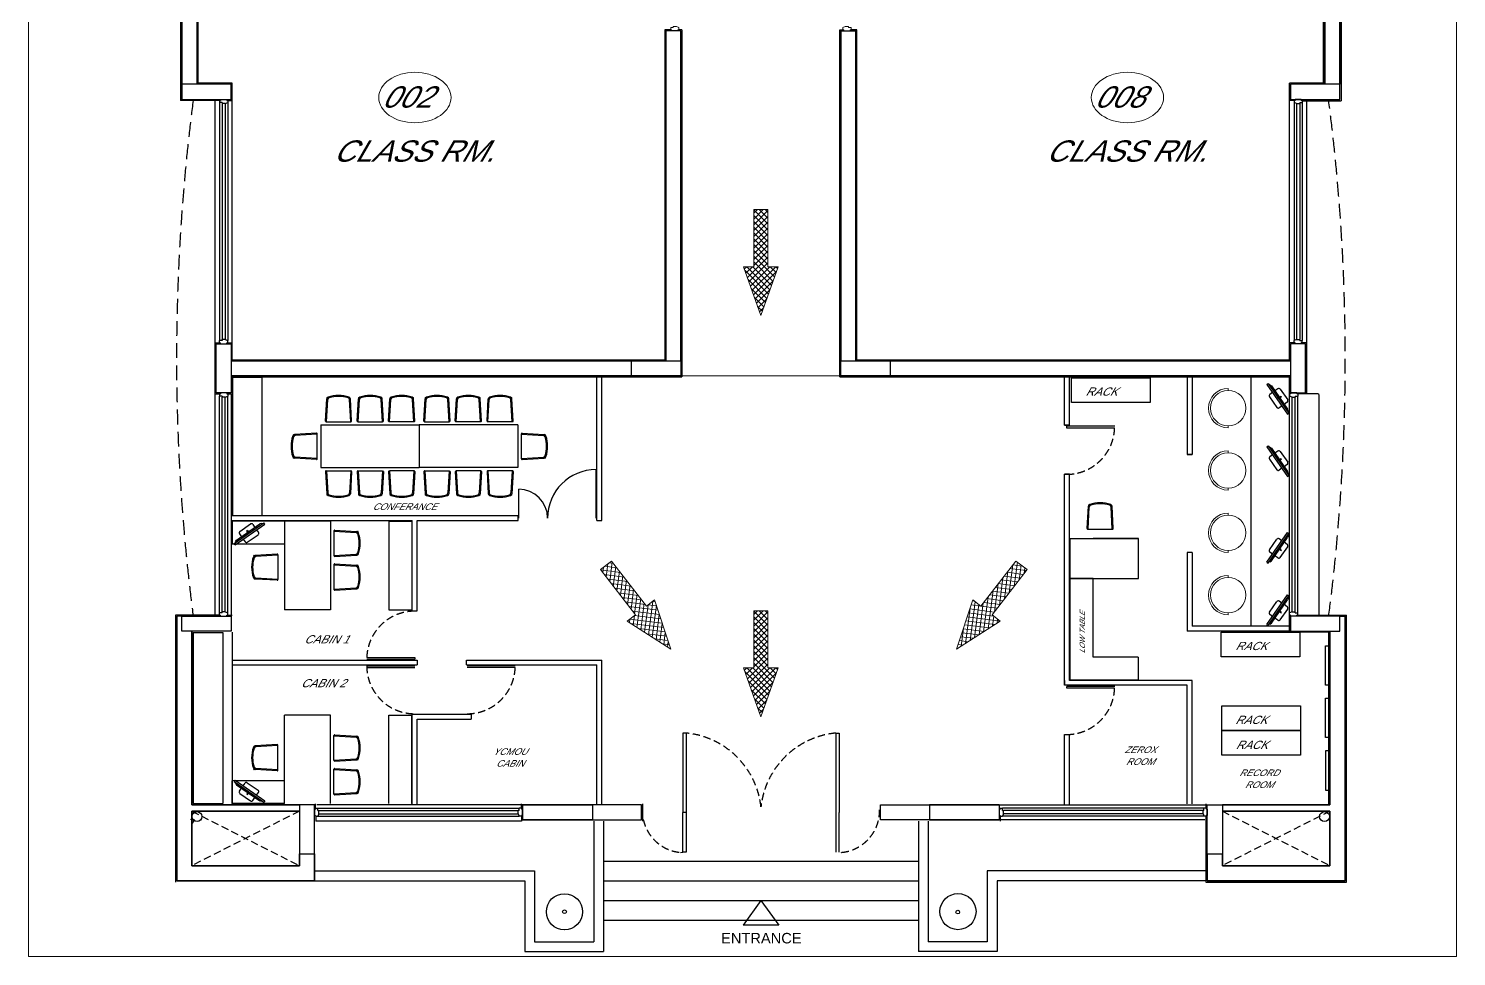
# Model space of a CAD drawing. Extents: x 681461 to 1380439, y -183990 to 19328.
# Drawn here: x 681461 to 703228, y -183990 to -169848 of the extents above; entities that cross this region are included whole.
import ezdxf
from ezdxf.enums import TextEntityAlignment as Align

# ---------------------------------------------------------------- set-up
doc = ezdxf.new("R2010")
doc.units = 0
doc.header["$LTSCALE"] = 900
doc.header["$MEASUREMENT"] = 0
doc.linetypes.add('HIDDEN', pattern=[0.375, 0.25, -0.125])
doc.linetypes.add('HIDDEN2', pattern=[0.1875, 0.125, -0.0625])
doc.layers.get('0').update_dxf_attribs({"color": 1, "linetype": 'CONTINUOUS'})
for name, color, linetype in [('1', 7, 'CONTINUOUS'), ('2', 7, 'CONTINUOUS'), ('DIM', 5, 'CONTINUOUS'), ('door', 163, 'CONTINUOUS'), ('PLA', 9, 'CONTINUOUS'), ('TEXT', 2, 'CONTINUOUS'), ('TXT1', 6, 'CONTINUOUS'), ('WALL', 1, 'CONTINUOUS'), ('win', 4, 'CONTINUOUS')]:
    doc.layers.add(name, color=color, linetype=linetype)
doc.layers.add('COL', color=6, linetype='CONTINUOUS', lineweight=25)
doc.styles.add('ROMANS', font='arial.ttf')
pattern_1 = [(82.701645, (24984.44, -473046.43), (-61.9936307, 7.939758), []), (172.701645, (24984.44, -473046.43), (-7.939758, -61.9936307), [])]

# ---------------------------------------------------------------- blocks, each defined once
blk = doc.blocks.new('REDFRAME')
at = {"layer": '1', "linetype": 'ByBlock', "lineweight": 13}
for p, q in [((-95, 0), (-95, -15)), ((-95, 0), (0, 0)), ((0, 0), (0, -15)), ((-110, -15), (-110, -50)), ((-110, -15), (-95, -15)), ((-110, -15), (-110, -50)), ((-72, -50), (-110, -50)), ((-72, -50), (-72, -65)), ((-22, -65), (-72, -65)), ((-22, -65), (15, -50)), ((0, -15), (15, -15)), ((15, -15), (15, -50))]:
    blk.add_line(p, q, dxfattribs=at)
blk = doc.blocks.new('CHA')
at = {"layer": '1', "linetype": 'Continuous', "lineweight": 0}
for p, q in [((-0.225, 0), (-0.25, 0)), ((0.25, 0), (0.225, 0))]:
    blk.add_line(p, q, dxfattribs=at)
blk.add_circle((0, 0), 0.225, dxfattribs=at)
blk.add_arc((0, 0), 0.25, 180, 0, dxfattribs=at)

msp = doc.modelspace()

# ---------------------------------------------------------------- hatches: boundary and pattern name
at = {"layer": 'door', "linetype": 'ByBlock', "lineweight": 13, "ltscale": 1.25}
h = msp.add_hatch(dxfattribs=at)
h.set_pattern_fill('ANSI37', color=3, scale=500)
h.set_pattern_definition([(45, (-14166.51, 826), (-44.194174, 44.194174), []), (135, (-14166.51, 826), (-44.194174, -44.194174), [])])
h.paths.add_polyline_path([(692732.5, -173477), (692732.5, -172606), (692516.5, -172606), (692516.5, -173477), (692361.5, -173477), (692624.5, -174222), (692887.5, -173477)])
h = msp.add_hatch(dxfattribs=at)
h.set_pattern_fill('ANSI37', color=3, scale=500, angle=37.70165)
h.set_pattern_definition(pattern_1)
h.paths.add_polyline_path([(690882.1, -178652.1), (690349.5, -177963), (690178.5, -178095), (690711.2, -178784.2), (690588.6, -178879), (691252.3, -179307.6), (691004.7, -178557.3)])
h = msp.add_hatch(dxfattribs=at)
h.set_pattern_fill('ANSI37', color=3, scale=500, angle=37.70165)
h.set_pattern_definition(pattern_1)
h.paths.add_polyline_path([(695977.9, -178652.1), (695855.3, -178557.3), (695607.7, -179307.6), (696271.4, -178879), (696148.8, -178784.2), (696681.5, -178095), (696510.5, -177963)])
h = msp.add_hatch(dxfattribs=at)
h.set_pattern_fill('ANSI37', color=3, scale=500)
h.set_pattern_definition([(45, (-14166.51, -5290), (-44.194174, 44.194174), []), (135, (-14166.51, -5290), (-44.194174, -44.194174), [])])
h.paths.add_polyline_path([(692732.5, -179593), (692732.5, -178722), (692516.5, -178722), (692516.5, -179593), (692361.5, -179593), (692624.5, -180338), (692887.5, -179593)])

# ---------------------------------------------------------------- linework, layer by layer
at = {"color": 1, "linetype": 'Continuous'}
for p, q in [((684568, -175159.8), (684568, -177270.1)), ((685018, -175159.8), (685018, -177270.1)), ((685987.3, -175829.5), (686006.4, -175492.5)), ((686001.7, -175840), (686020.8, -175503.6)), ((686371.6, -175840), (686352.5, -175503.6)), ((686386.1, -175829.5), (686366.9, -175492.5)), ((686470.8, -175829.5), (686490, -175492.5)), ((686485.2, -175840), (686504.3, -175503.6)), ((686855.2, -175840), (686836, -175503.6)), ((686869.6, -175829.5), (686850.4, -175492.5)), ((686949.9, -175829.5), (686969, -175492.5)), ((686964.3, -175840), (686983.4, -175503.6)), ((687334.2, -175840), (687315.1, -175503.6)), ((687348.7, -175829.5), (687329.5, -175492.5)), ((687487.3, -175829.5), (687506.4, -175492.5)), ((687501.7, -175840), (687520.8, -175503.6)), ((687871.6, -175840), (687852.5, -175503.6)), ((687886.1, -175829.5), (687866.9, -175492.5)), ((687966.3, -175829.5), (687985.5, -175492.5)), ((687980.8, -175840), (687999.9, -175503.6)), ((688350.7, -175840), (688331.6, -175503.6)), ((688365.1, -175829.5), (688346, -175492.5)), ((688449.9, -175829.5), (688469, -175492.5)), ((688464.3, -175840), (688483.4, -175503.6)), ((688834.2, -175840), (688815.1, -175503.6)), ((688848.7, -175829.5), (688829.5, -175492.5)), ((685997.2, -175840), (686371.6, -175840)), ((686480.8, -175840), (686855.2, -175840)), ((687338.7, -175840), (686964.3, -175840)), ((687497.2, -175840), (687871.6, -175840)), ((688355.2, -175840), (687980.8, -175840)), ((688838.7, -175840), (688464.3, -175840)), ((685851.4, -176015.6), (685514.5, -176034.8)), ((685862, -176030), (685525.6, -176049.2)), ((685862, -176404.4), (685862, -176025.6)), ((685918, -175890), (687418, -175890)), ((685918, -175890), (685918, -176540)), ((687418, -175890), (687418, -176540)), ((688918, -175890), (687418, -175890)), ((687418, -175890), (687418, -176540)), ((688918, -175890), (688918, -176540)), ((688973.9, -176404.4), (688973.9, -176025.6)), ((688973.9, -176030), (689310.3, -176049.2)), ((688984.5, -176015.6), (689321.5, -176034.8)), ((685851.4, -176414.4), (685514.5, -176395.2)), ((685862, -176400), (685525.6, -176380.8)), ((688973.9, -176400), (689310.3, -176380.8)), ((688984.5, -176414.4), (689321.5, -176395.2)), ((685918, -176540), (687418, -176540)), ((685987.3, -176600.5), (686006.4, -176937.5)), ((685997.2, -176590), (686371.6, -176590)), ((686001.7, -176590), (686020.8, -176926.3)), ((686371.6, -176590), (686352.5, -176926.3)), ((686386.1, -176600.5), (686366.9, -176937.5)), ((686470.8, -176600.5), (686490, -176937.5)), ((686480.8, -176590), (686855.2, -176590)), ((686485.2, -176590), (686504.3, -176926.3)), ((686855.2, -176590), (686836, -176926.3)), ((686869.6, -176600.5), (686850.4, -176937.5)), ((686949.9, -176600.5), (686969, -176937.5)), ((687338.7, -176590), (686964.3, -176590)), ((686964.3, -176590), (686983.4, -176926.3)), ((687334.2, -176590), (687315.1, -176926.3)), ((687348.7, -176600.5), (687329.5, -176937.5)), ((688918, -176540), (687418, -176540)), ((687487.3, -176600.5), (687506.4, -176937.5)), ((687497.2, -176590), (687871.6, -176590)), ((687501.7, -176590), (687520.8, -176926.3)), ((687871.6, -176590), (687852.5, -176926.3)), ((687886.1, -176600.5), (687866.9, -176937.5)), ((687966.3, -176600.5), (687985.5, -176937.5)), ((688355.2, -176590), (687980.8, -176590)), ((687980.8, -176590), (687999.9, -176926.3)), ((688350.7, -176590), (688331.6, -176926.3)), ((688365.1, -176600.5), (688346, -176937.5)), ((688449.9, -176600.5), (688469, -176937.5)), ((688838.7, -176590), (688464.3, -176590)), ((688464.3, -176590), (688483.4, -176926.3)), ((688834.2, -176590), (688815.1, -176926.3)), ((688848.7, -176600.5), (688829.5, -176937.5)), ((697598, -177466.3), (697617.1, -177129.3)), ((697612.4, -177476.9), (697631.5, -177140.5)), ((697982.3, -177476.9), (697963.2, -177140.5)), ((697996.8, -177466.3), (697977.6, -177129.3)), ((685364.5, -177357.5), (684565.5, -177357.5)), ((684565.5, -177357.5), (684565.5, -177707.5)), ((685364.5, -177357.5), (685364.5, -178707.5)), ((686064.5, -177357.5), (685364.5, -177357.5)), ((686064.5, -177357.5), (686064.5, -178707.5)), ((686951.7, -177357.5), (686951.7, -178707.5)), ((686951.7, -177357.5), (687301.7, -177357.5)), ((687301.7, -177357.5), (687301.7, -178707.5)), ((686117, -177503.2), (686117, -177882)), ((686117, -177507.7), (686453.4, -177526.8)), ((686127.6, -177493.2), (686464.6, -177512.4)), ((697607.9, -177476.9), (697986.8, -177476.9)), ((685364.5, -177707.5), (684565.5, -177707.5)), ((697340.1, -177619.4), (698374.5, -177619.4)), ((697340.1, -178229.4), (697340.1, -177619.4)), ((698379.5, -178229.4), (698379.5, -177619.4)), ((685251.4, -177858.3), (684914.4, -177877.5)), ((685261.9, -177872.7), (684925.6, -177891.9)), ((685261.9, -177868.3), (685261.9, -178247.1)), ((686117, -177877.6), (686453.4, -177858.5)), ((686117, -178017.5), (686117, -178396.3)), ((686117, -178021.9), (686453.4, -178041.1)), ((686127.6, -177892), (686464.6, -177872.9)), ((686127.6, -178007.5), (686464.6, -178026.7)), ((685251.4, -178257.1), (684914.4, -178237.9)), ((685261.9, -178242.7), (684925.6, -178223.5)), ((697340.1, -178229.4), (698379.5, -178229.4)), ((686117, -178391.9), (686453.4, -178372.7)), ((686127.6, -178406.3), (686464.6, -178387.1)), ((686064.5, -178707.5), (685364.5, -178707.5)), ((686951.7, -178707.5), (687301.7, -178707.5)), ((685364.5, -181661.5), (685364.5, -180311.5)), ((686064.5, -180311.5), (685364.5, -180311.5)), ((686064.5, -181661.5), (686064.5, -180311.5)), ((686951.7, -181661.5), (686951.7, -180311.5)), ((686951.7, -180311.5), (687301.7, -180311.5)), ((687301.7, -181661.5), (687301.7, -180311.5)), ((686117, -181001.5), (686117, -180622.7)), ((686117, -180627.1), (686453.4, -180646.2)), ((686127.6, -180612.7), (686464.6, -180631.9)), ((685251.4, -180761.9), (684914.4, -180781.1)), ((685261.9, -180776.3), (684925.6, -180795.5)), ((685261.9, -181150.7), (685261.9, -180771.9)), ((686117, -180997.1), (686453.4, -180977.9)), ((686127.6, -181011.5), (686464.6, -180992.3)), ((685364.5, -181311.5), (684565.5, -181311.5)), ((684565.5, -181661.5), (684565.5, -181311.5)), ((685251.4, -181160.7), (684914.4, -181141.5)), ((685261.9, -181146.3), (684925.6, -181127.1)), ((686117, -181515.8), (686117, -181136.9)), ((686117, -181141.4), (686453.4, -181160.5)), ((686127.6, -181127), (686464.6, -181146.1)), ((686117, -181511.3), (686453.4, -181492.2)), ((686127.6, -181525.8), (686464.6, -181506.6)), ((685364.5, -181661.5), (684565.5, -181661.5))]:
    msp.add_line(p, q, dxfattribs=at)
for centre, radius, start, end in [((686186.7, -175949.4), 509.4, 71.73224, 108.26776), ((686670.2, -175949.4), 509.4, 71.73224, 108.26776), ((687149.3, -175949.4), 509.4, 71.73224, 108.26776), ((687686.7, -175949.4), 509.4, 71.73224, 108.26776), ((688165.7, -175949.4), 509.4, 71.73224, 108.26776), ((688649.3, -175949.4), 509.4, 71.73224, 108.26776), ((686036.4, -175494.2), 30, 108.26776, 176.74422), ((686017.2, -175479.7), 10, 109.83801, 176.74422), ((686050.8, -175505.3), 30, 107.01363, 176.74422), ((686186.7, -175949.4), 494.4, 72.98637, 107.01363), ((686322.6, -175505.3), 30, 3.25578, 72.98637), ((686336.9, -175494.2), 30, 3.25578, 71.73224), ((686519.9, -175494.2), 30, 108.26776, 176.74422), ((686500.7, -175479.7), 10, 109.83801, 176.74422), ((686534.3, -175505.3), 30, 107.01363, 176.74422), ((686670.2, -175949.4), 494.4, 72.98637, 107.01363), ((686806.1, -175505.3), 30, 3.25578, 72.98637), ((686820.5, -175494.2), 30, 3.25578, 71.73224), ((686999, -175494.2), 30, 108.26776, 176.74422), ((687013.4, -175505.3), 30, 107.01363, 176.74422), ((687149.3, -175949.4), 494.4, 72.98637, 107.01363), ((687285.2, -175505.3), 30, 3.25578, 72.98637), ((687299.5, -175494.2), 30, 3.25578, 71.73224), ((687318.8, -175479.7), 10, 3.25578, 70.16199), ((687536.4, -175494.2), 30, 108.26776, 176.74422), ((687517.2, -175479.7), 10, 109.83801, 176.74422), ((687550.8, -175505.3), 30, 107.01363, 176.74422), ((687686.7, -175949.4), 494.4, 72.98637, 107.01363), ((687822.6, -175505.3), 30, 3.25578, 72.98637), ((687836.9, -175494.2), 30, 3.25578, 71.73224), ((688015.5, -175494.2), 30, 108.26776, 176.74422), ((688029.9, -175505.3), 30, 107.01363, 176.74422), ((688165.7, -175949.4), 494.4, 72.98637, 107.01363), ((688301.6, -175505.3), 30, 3.25578, 72.98637), ((688316, -175494.2), 30, 3.25578, 71.73224), ((688335.2, -175479.7), 10, 3.25578, 70.16199), ((688499, -175494.2), 30, 108.26776, 176.74422), ((688513.4, -175505.3), 30, 107.01363, 176.74422), ((688649.3, -175949.4), 494.4, 72.98637, 107.01363), ((688785.2, -175505.3), 30, 3.25578, 72.98637), ((688799.5, -175494.2), 30, 3.25578, 71.73224), ((688818.8, -175479.7), 10, 3.25578, 70.16199), ((685997.2, -175830), 10, 176.74422, 270), ((686376.1, -175830), 10, 270, 3.25578), ((686480.8, -175830), 10, 176.74422, 270), ((686859.6, -175830), 10, 270, 3.25578), ((686959.9, -175830), 10, 176.74422, 270), ((687338.7, -175830), 10, 270, 3.25578), ((687497.2, -175830), 10, 176.74422, 270), ((687876.1, -175830), 10, 270, 3.25578), ((687976.3, -175830), 10, 176.74422, 270), ((688355.2, -175830), 10, 270, 3.25578), ((688459.9, -175830), 10, 176.74422, 270), ((688838.7, -175830), 10, 270, 3.25578), ((685971.4, -176215), 509.4, 161.73224, 198.26776), ((685971.4, -176215), 494.4, 162.98637, 197.01363), ((685516.2, -176064.7), 30, 93.25578, 161.73224), ((685527.3, -176079.1), 30, 93.25578, 162.98637), ((685852, -176025.6), 10, 0, 93.25578), ((688983.9, -176025.6), 10, 86.74422, 180), ((689308.6, -176079.1), 30, 17.01363, 86.74422), ((689319.8, -176064.7), 30, 18.26776, 86.74422), ((688864.5, -176215), 494.4, 342.98637, 17.01363), ((688864.5, -176215), 509.4, 341.73224, 18.26776), ((685516.2, -176365.3), 30, 198.26776, 266.74422), ((685501.7, -176384.5), 10, 199.83801, 266.74422), ((685527.3, -176350.9), 30, 197.01363, 266.74422), ((685852, -176404.4), 10, 266.74422, 0), ((688983.9, -176404.4), 10, 180, 273.25578), ((689308.6, -176350.9), 30, 273.25578, 342.98637), ((689319.8, -176365.3), 30, 273.25578, 341.73224), ((689334.3, -176384.5), 10, 273.25578, 340.16199), ((685997.2, -176600), 10, 90, 183.25578), ((686376.1, -176600), 10, 356.74422, 90), ((686480.8, -176600), 10, 90, 183.25578), ((686859.6, -176600), 10, 356.74422, 90), ((686959.9, -176600), 10, 90, 183.25578), ((687338.7, -176600), 10, 356.74422, 90), ((687497.2, -176600), 10, 90, 183.25578), ((687876.1, -176600), 10, 356.74422, 90), ((687976.3, -176600), 10, 90, 183.25578), ((688355.2, -176600), 10, 356.74422, 90), ((688459.9, -176600), 10, 90, 183.25578), ((688838.7, -176600), 10, 356.74422, 90), ((686036.4, -176935.8), 30, 183.25578, 251.73224), ((686017.2, -176950.3), 10, 183.25578, 250.16199), ((686050.8, -176924.6), 30, 183.25578, 252.98637), ((686186.7, -176480.5), 509.4, 251.73224, 288.26776), ((686186.7, -176480.5), 494.4, 252.98637, 287.01363), ((686322.6, -176924.6), 30, 287.01363, 356.74422), ((686336.9, -176935.8), 30, 288.26776, 356.74422), ((686519.9, -176935.8), 30, 183.25578, 251.73224), ((686500.7, -176950.3), 10, 183.25578, 250.16199), ((686534.3, -176924.6), 30, 183.25578, 252.98637), ((686670.2, -176480.5), 509.4, 251.73224, 288.26776), ((686670.2, -176480.5), 494.4, 252.98637, 287.01363), ((686806.1, -176924.6), 30, 287.01363, 356.74422), ((686820.5, -176935.8), 30, 288.26776, 356.74422), ((686999, -176935.8), 30, 183.25578, 251.73224), ((687013.4, -176924.6), 30, 183.25578, 252.98637), ((687149.3, -176480.5), 509.4, 251.73224, 288.26776), ((687149.3, -176480.5), 494.4, 252.98637, 287.01363), ((687285.2, -176924.6), 30, 287.01363, 356.74422), ((687299.5, -176935.8), 30, 288.26776, 356.74422), ((687318.8, -176950.3), 10, 289.83801, 356.74422), ((687536.4, -176935.8), 30, 183.25578, 251.73224), ((687517.2, -176950.3), 10, 183.25578, 250.16199), ((687550.8, -176924.6), 30, 183.25578, 252.98637), ((687686.7, -176480.5), 509.4, 251.73224, 288.26776), ((687686.7, -176480.5), 494.4, 252.98637, 287.01363), ((687822.6, -176924.6), 30, 287.01363, 356.74422), ((687836.9, -176935.8), 30, 288.26776, 356.74422), ((688015.5, -176935.8), 30, 183.25578, 251.73224), ((688029.9, -176924.6), 30, 183.25578, 252.98637), ((688165.7, -176480.5), 509.4, 251.73224, 288.26776), ((688165.7, -176480.5), 494.4, 252.98637, 287.01363), ((688301.6, -176924.6), 30, 287.01363, 356.74422), ((688316, -176935.8), 30, 288.26776, 356.74422), ((688335.2, -176950.3), 10, 289.83801, 356.74422), ((688499, -176935.8), 30, 183.25578, 251.73224), ((688513.4, -176924.6), 30, 183.25578, 252.98637), ((688649.3, -176480.5), 509.4, 251.73224, 288.26776), ((688649.3, -176480.5), 494.4, 252.98637, 287.01363), ((688785.2, -176924.6), 30, 287.01363, 356.74422), ((688799.5, -176935.8), 30, 288.26776, 356.74422), ((688818.8, -176950.3), 10, 289.83801, 356.74422), ((697647.1, -177131), 30, 108.26776, 176.74422), ((697627.9, -177116.5), 10, 109.83801, 176.74422), ((697661.5, -177142.2), 30, 107.01363, 176.74422), ((697797.4, -177586.3), 509.4, 71.73224, 108.26776), ((697797.4, -177586.3), 494.4, 72.98637, 107.01363), ((697933.2, -177142.2), 30, 3.25578, 72.98637), ((697947.6, -177131), 30, 3.25578, 71.73224), ((686127, -177503.2), 10, 86.74422, 180), ((686451.7, -177556.7), 30, 17.01363, 86.74422), ((686462.9, -177542.4), 30, 18.26776, 86.74422), ((686477.4, -177523.1), 10, 19.83801, 86.74422), ((686007.6, -177692.6), 494.4, 342.98637, 17.01363), ((686007.6, -177692.6), 509.4, 341.73224, 18.26776), ((697607.9, -177466.9), 10, 176.74422, 270), ((697986.8, -177466.9), 10, 270, 3.25578), ((685371.4, -178057.7), 509.4, 161.73224, 198.26776), ((685371.4, -178057.7), 494.4, 162.98637, 197.01363), ((684916.1, -177907.4), 30, 93.25578, 161.73224), ((684901.6, -177888.2), 10, 93.25578, 160.16199), ((684927.3, -177921.8), 30, 93.25578, 162.98637), ((685251.9, -177868.3), 10, 0, 93.25578), ((686127, -177882), 10, 180, 273.25578), ((686127, -178017.5), 10, 86.74422, 180), ((686451.7, -177828.5), 30, 273.25578, 342.98637), ((686451.7, -178071), 30, 17.01363, 86.74422), ((686462.9, -177842.9), 30, 273.25578, 341.73224), ((686462.9, -178056.6), 30, 18.26776, 86.74422), ((686477.4, -178037.4), 10, 19.83801, 86.74422), ((686007.6, -178206.9), 509.4, 341.73224, 18.26776), ((684916.1, -178208), 30, 198.26776, 266.74422), ((684927.3, -178193.6), 30, 197.01363, 266.74422), ((685251.9, -178247.1), 10, 266.74422, 0), ((686007.6, -178206.9), 494.4, 342.98637, 17.01363), ((686127, -178396.3), 10, 180, 273.25578), ((686451.7, -178342.8), 30, 273.25578, 342.98637), ((686462.9, -178357.2), 30, 273.25578, 341.73224), ((686127, -180622.7), 10, 86.74422, 180), ((686451.7, -180676.2), 30, 17.01363, 86.74422), ((686462.9, -180661.8), 30, 18.26776, 86.74422), ((686007.6, -180812.1), 509.4, 341.73224, 18.26776), ((685371.4, -180961.3), 509.4, 161.73224, 198.26776), ((685371.4, -180961.3), 494.4, 162.98637, 197.01363), ((684916.1, -180811), 30, 93.25578, 161.73224), ((684927.3, -180825.4), 30, 93.25578, 162.98637), ((685251.9, -180771.9), 10, 0, 93.25578), ((686007.6, -180812.1), 494.4, 342.98637, 17.01363), ((686127, -181001.5), 10, 180, 273.25578), ((686451.7, -180948), 30, 273.25578, 342.98637), ((686462.9, -180962.4), 30, 273.25578, 341.73224), ((686477.4, -180981.6), 10, 273.25578, 340.16199), ((684916.1, -181111.6), 30, 198.26776, 266.74422), ((684901.6, -181130.8), 10, 199.83801, 266.74422), ((684927.3, -181097.2), 30, 197.01363, 266.74422), ((685251.9, -181150.7), 10, 266.74422, 0), ((686127, -181136.9), 10, 86.74422, 180), ((686451.7, -181190.5), 30, 17.01363, 86.74422), ((686462.9, -181176.1), 30, 18.26776, 86.74422), ((686007.6, -181326.4), 494.4, 342.98637, 17.01363), ((686007.6, -181326.4), 509.4, 341.73224, 18.26776), ((686127, -181515.8), 10, 180, 273.25578), ((686451.7, -181462.2), 30, 273.25578, 342.98637), ((686462.9, -181476.6), 30, 273.25578, 341.73224), ((686477.4, -181495.8), 10, 273.25578, 340.16199)]:
    msp.add_arc(centre, radius, start, end, dxfattribs=at)
at = {"layer": '2', "color": 30, "linetype": 'Continuous'}
for p, q in [((700338.4, -175272.4), (700358.8, -175258.2)), ((700338.4, -175272.4), (700652.9, -175723.6)), ((700358.8, -175258.2), (700673.2, -175709.5)), ((700383.1, -175276.8), (700375.4, -175282.1)), ((700424.2, -175395.5), (700383, -175424.2)), ((700383.1, -175276.8), (700407.4, -175295.4)), ((700407.4, -175295.4), (700655.1, -175651)), ((700444.5, -175381.3), (700516, -175483.8)), ((700506.1, -175338.4), (700459.8, -175370.7)), ((700540.9, -175344.6), (700655.2, -175508.7)), ((700376.8, -175459), (700491.1, -175623.1)), ((700516, -175483.8), (700559.6, -175453.5)), ((700567.1, -175600.6), (700525.9, -175629.3)), ((700649, -175543.5), (700602.7, -175575.8)), ((700664.2, -175680.2), (700655.1, -175651)), ((700652.9, -175723.6), (700673.2, -175709.5)), ((700664.2, -175680.2), (700656.6, -175685.5)), ((700338.4, -176222.4), (700358.8, -176208.2)), ((700338.4, -176222.4), (700652.9, -176673.6)), ((700358.8, -176208.2), (700673.2, -176659.5)), ((700383.1, -176226.8), (700375.4, -176232.1)), ((700383.1, -176226.8), (700407.4, -176245.4)), ((700407.4, -176245.4), (700655.1, -176601)), ((700506.1, -176288.4), (700459.8, -176320.7)), ((700540.9, -176294.6), (700655.2, -176458.7)), ((700376.8, -176409), (700491.1, -176573.1)), ((700424.2, -176345.5), (700383, -176374.2)), ((700444.5, -176331.3), (700516, -176433.8)), ((700516, -176433.8), (700559.6, -176403.5)), ((700649, -176493.5), (700602.7, -176525.8)), ((700567.1, -176550.6), (700525.9, -176579.3)), ((700652.9, -176673.6), (700673.2, -176659.5)), ((700664.2, -176630.2), (700655.1, -176601)), ((700664.2, -176630.2), (700656.6, -176635.5)), ((684595.1, -177695.4), (685046.4, -177381)), ((684632.3, -177646.8), (684987.9, -177399)), ((684681.5, -177513.3), (684845.6, -177399)), ((685017.1, -177390), (684987.9, -177399)), ((685017.1, -177390), (685022.5, -177397.6)), ((685060.5, -177401.3), (685046.4, -177381)), ((684609.3, -177715.7), (685060.5, -177401.3)), ((684675.3, -177548.1), (684707.6, -177594.4)), ((684718.2, -177609.6), (684820.8, -177538.2)), ((684820.8, -177538.2), (684790.4, -177494.6)), ((684795.9, -177677.4), (684960, -177563)), ((684880.4, -177405.2), (684912.7, -177451.5)), ((684937.5, -177487), (684966.2, -177528.2)), ((700338.4, -177981.6), (700652.9, -177530.3)), ((700358.8, -177995.8), (700673.2, -177544.5)), ((700407.4, -177958.6), (700655.1, -177603)), ((700652.9, -177530.3), (700673.2, -177544.5)), ((700664.2, -177573.8), (700655.1, -177603)), ((700664.2, -177573.8), (700656.6, -177568.4)), ((684609.3, -177715.7), (684595.1, -177695.4)), ((684613.7, -177671.1), (684632.3, -177646.8)), ((684613.7, -177671.1), (684619.1, -177678.7)), ((684732.4, -177630), (684761.1, -177671.2)), ((700376.8, -177795), (700491.1, -177630.9)), ((700424.2, -177858.5), (700383, -177829.8)), ((700444.5, -177872.7), (700516, -177770.1)), ((700516, -177770.1), (700559.6, -177800.5)), ((700567.1, -177653.4), (700525.9, -177624.7)), ((700540.9, -177909.4), (700655.2, -177745.3)), ((700649, -177710.5), (700602.7, -177678.2)), ((700338.4, -177981.6), (700358.8, -177995.8)), ((700383.1, -177977.2), (700375.4, -177971.8)), ((700383.1, -177977.2), (700407.4, -177958.6)), ((700506.1, -177915.6), (700459.8, -177883.3)), ((700338.4, -178931.6), (700652.9, -178480.3)), ((700652.9, -178480.3), (700673.2, -178494.5)), ((700358.8, -178945.8), (700673.2, -178494.5)), ((700376.8, -178745), (700491.1, -178580.9)), ((700407.4, -178908.6), (700655.1, -178553)), ((700567.1, -178603.4), (700525.9, -178574.7)), ((700540.9, -178859.4), (700655.2, -178695.3)), ((700649, -178660.5), (700602.7, -178628.2)), ((700664.2, -178523.8), (700655.1, -178553)), ((700664.2, -178523.8), (700656.6, -178518.4)), ((700383.1, -178927.2), (700375.4, -178921.8)), ((700424.2, -178808.5), (700383, -178779.8)), ((700383.1, -178927.2), (700407.4, -178908.6)), ((700444.5, -178822.7), (700516, -178720.1)), ((700506.1, -178865.6), (700459.8, -178833.3)), ((700516, -178720.1), (700559.6, -178750.5)), ((700338.4, -178931.6), (700358.8, -178945.8)), ((684609.3, -181303.3), (684595.1, -181323.6)), ((684609.3, -181303.3), (685060.5, -181617.7)), ((684595.1, -181323.6), (685046.4, -181638)), ((684613.7, -181347.9), (684619.1, -181340.3)), ((684613.7, -181347.9), (684632.3, -181372.2)), ((684632.3, -181372.2), (684987.9, -181620)), ((684675.3, -181470.9), (684707.6, -181424.6)), ((684681.5, -181505.7), (684845.6, -181620)), ((684718.2, -181409.3), (684820.8, -181480.8)), ((684732.4, -181389), (684761.1, -181347.8)), ((684820.8, -181480.8), (684790.4, -181524.4)), ((684795.9, -181341.6), (684960, -181455.9)), ((684937.5, -181531.9), (684966.2, -181490.7)), ((684880.4, -181613.8), (684912.7, -181567.5)), ((685017.1, -181629), (684987.9, -181620)), ((685017.1, -181629), (685022.5, -181621.4)), ((685060.5, -181617.7), (685046.4, -181638))]:
    msp.add_line(p, q, dxfattribs=at)
for points in [[(700552.7, -175452.1), (700558.4, -175460.3), (700534.1, -175477.3), (700528.4, -175469.1)], [(700552.7, -176402.1), (700558.4, -176410.3), (700534.1, -176427.3), (700528.4, -176419.1)], [(684789, -177501.5), (684797.2, -177495.7), (684814.2, -177520.1), (684806, -177525.8)], [(700552.7, -177801.9), (700558.4, -177793.7), (700534.1, -177776.7), (700528.4, -177784.9)], [(700552.7, -178751.9), (700558.4, -178743.7), (700534.1, -178726.7), (700528.4, -178734.9)], [(684789, -181517.5), (684797.2, -181523.2), (684814.2, -181498.9), (684806, -181493.2)]]:
    msp.add_lwpolyline(points, close=True, dxfattribs=at)
for centre, start, end in [((700397.3, -175444.7), 124.87068, 214.87068), ((700520.4, -175358.9), 34.87068, 124.87068), ((700511.6, -175608.8), 214.87068, 304.87068), ((700634.7, -175523), 304.87068, 34.87068), ((700520.4, -176308.9), 34.87068, 124.87068), ((700397.3, -176394.7), 124.87068, 214.87068), ((700634.7, -176473), 304.87068, 34.87068), ((700511.6, -176558.8), 214.87068, 304.87068), ((684859.9, -177419.5), 34.87068, 124.87068), ((684695.8, -177533.8), 124.87068, 214.87068), ((684945.7, -177542.5), 304.87068, 34.87068), ((684781.6, -177656.9), 214.87068, 304.87068), ((700397.3, -177809.3), 145.12932, 235.12932), ((700511.6, -177645.2), 55.12932, 145.12932), ((700634.7, -177731), 325.12932, 55.12932), ((700520.4, -177895.1), 235.12932, 325.12932), ((700511.6, -178595.2), 55.12932, 145.12932), ((700634.7, -178681), 325.12932, 55.12932), ((700397.3, -178759.3), 145.12932, 235.12932), ((700520.4, -178845.1), 235.12932, 325.12932), ((684695.8, -181485.2), 145.12932, 235.12932), ((684781.6, -181362.1), 55.12932, 145.12932), ((684945.7, -181476.4), 325.12932, 55.12932), ((684859.9, -181599.5), 235.12932, 325.12932)]:
    msp.add_arc(centre, 25, start, end, dxfattribs=at)
at = {"layer": 'COL'}
for points in [[(683799.5, -170927), (684549.5, -170927), (684549.5, -170697), (683799.5, -170697)], [(700699.5, -170927), (701449.5, -170927), (701449.5, -170697), (700699.5, -170697)], [(700929.5, -175402), (700929.5, -174652), (700699.5, -174652), (700699.5, -175402)], [(685819.5, -182427), (685819.5, -181677), (685589.5, -181677), (685589.5, -182427)], [(690056, -181677), (690056, -181907), (690806, -181907), (690806, -181677)], [(695196, -181677), (695196, -181907), (694446, -181907), (694446, -181677)], [(699429.5, -181676.8), (699659.5, -181676.8), (699659.5, -182428.8), (699429.5, -182428.8)]]:
    msp.add_lwpolyline(points, close=True, dxfattribs=at)
at = {"layer": 'COL', "color": 6, "ltscale": 500}
for points in [[(684319.5, -174652), (684549.5, -174652), (684549.5, -175402), (684319.5, -175402)], [(690654.5, -174912), (691404.5, -174912), (691404.5, -175142), (690654.5, -175142)], [(693844.5, -174912), (694594.5, -174912), (694594.5, -175142), (693844.5, -175142)]]:
    msp.add_lwpolyline(points, close=True, dxfattribs=at)
at = {"layer": 'COL'}
for centre in [(689629.3, -183308.8), (695629.3, -183307)]:
    msp.add_circle(centre, 275, dxfattribs=at)
at = {"layer": 'DIM'}
msp.add_line((689629.3, -183583.8), (689626, -183583.8), dxfattribs=at)
at = {"layer": 'DIM', "ltscale": 500}
for centre in [(684029.1, -181857.8), (701216.8, -181857.9)]:
    msp.add_circle(centre, 75, dxfattribs=at)
at = {"layer": 'DIM'}
for centre in [(689630.9, -183309), (695626, -183313.7)]:
    msp.add_circle(centre, 28.1, dxfattribs=at)
at = {"layer": 'door', "color": 7, "lineweight": 35, "ltscale": 1.25}
for p, q in [((701449.5, -168146.8), (701449.5, -170697)), ((683799.5, -168376.8), (683799.5, -170697)), ((684029.5, -170697), (684029.5, -168376.8)), ((701219.5, -170697), (701219.5, -168376.8)), ((691174.5, -169880.4), (691174.5, -174912)), ((691404.5, -169880.4), (691404.5, -174912)), ((693844.5, -174912), (693844.5, -169880.4)), ((694074.5, -174912), (694074.5, -169880.4)), ((684549.5, -174912), (690654.5, -174912)), ((694594.5, -174912), (700699.5, -174912)), ((684549.5, -175142), (690654.5, -175142)), ((694594.5, -175142), (700699.5, -175142)), ((697254.5, -175892), (697329.5, -175892)), ((699124.5, -176342), (699199.5, -176342)), ((697254.5, -176642), (697329.5, -176642)), ((683719.5, -178802), (683719.5, -182837)), ((701529.5, -182837), (701529.5, -178802)), ((683949.5, -179032), (683949.5, -181677)), ((701299.5, -181677), (701299.5, -179032)), ((685589.5, -181677), (683949.5, -181677)), ((688989.5, -181677), (688989.5, -181907)), ((690056, -181677), (688989.5, -181677)), ((695196, -181677), (696259.5, -181676.9)), ((699659.5, -181677), (701299.5, -181677)), ((683949.5, -181777), (683949.5, -182607)), ((685589.5, -181777), (683949.5, -181777)), ((690056, -181907), (688989.5, -181907)), ((695196, -181906.8), (696259.5, -181906.8)), ((699659.5, -181777), (701299.5, -181777)), ((701299.5, -182607), (701299.5, -181777)), ((685589.5, -182607), (683949.5, -182607)), ((685589.5, -182427), (685589.5, -182607)), ((685819.5, -182427), (685819.5, -182837)), ((699429.5, -182428.8), (699429.5, -182837)), ((699659.5, -182428.8), (699659.5, -182607)), ((699659.5, -182607), (701299.5, -182607)), ((685819.5, -182837), (683719.5, -182837)), ((699429.5, -182837), (701529.5, -182837))]:
    msp.add_line(p, q, dxfattribs=at)
at = {"layer": 'door', "color": 3, "linetype": 'ByBlock', "lineweight": 13, "ltscale": 1.25}
for p, q in [((692516.5, -173477), (692516.5, -172606)), ((692732.5, -172606), (692516.5, -172606)), ((692732.5, -173477), (692732.5, -172606)), ((692624.5, -174222), (692361.5, -173477)), ((692516.5, -173477), (692361.5, -173477)), ((692624.5, -174222), (692887.5, -173477)), ((692887.5, -173477), (692732.5, -173477)), ((691404.5, -175142), (693844.5, -175142)), ((690349.5, -177963), (690178.5, -178095)), ((690882.1, -178652.1), (690349.5, -177963)), ((695977.9, -178652.1), (696510.5, -177963)), ((696510.5, -177963), (696681.5, -178095)), ((690711.2, -178784.2), (690178.5, -178095)), ((696148.8, -178784.2), (696681.5, -178095)), ((691004.7, -178557.3), (690882.1, -178652.1)), ((691252.3, -179307.6), (691004.7, -178557.3)), ((695607.7, -179307.6), (695855.3, -178557.3)), ((695855.3, -178557.3), (695977.9, -178652.1)), ((690711.2, -178784.2), (690588.6, -178879)), ((691252.3, -179307.6), (690588.6, -178879)), ((692516.5, -179593), (692516.5, -178722)), ((692732.5, -178722), (692516.5, -178722)), ((692732.5, -179593), (692732.5, -178722)), ((695607.7, -179307.6), (696271.4, -178879)), ((696148.8, -178784.2), (696271.4, -178879)), ((692624.5, -180338), (692361.5, -179593)), ((692516.5, -179593), (692361.5, -179593)), ((692624.5, -180338), (692887.5, -179593)), ((692887.5, -179593), (692732.5, -179593))]:
    msp.add_line(p, q, dxfattribs=at)
at = {"layer": 'door', "color": 30, "linetype": 'ByBlock', "ltscale": 1.25}
for p, q in [((684568, -175159.8), (685018, -175159.8)), ((690112.9, -177309.5), (690112.9, -176569.7)), ((688933.4, -177309.5), (688933.4, -176869.7)), ((698379.5, -177619.4), (697690.1, -177619.4)), ((697690.1, -178229.4), (697340.1, -178229.4)), ((697690.1, -178229.4), (697340.1, -178229.4)), ((697340.1, -179779.4), (697340.1, -178229.4)), ((697690.1, -179429.4), (697690.1, -178229.4)), ((684564.5, -179047), (684564.5, -181677)), ((684564.5, -179047), (684564.5, -181677)), ((687384.8, -179472), (687384.8, -179547)), ((690198.1, -179547), (690198.1, -179472)), ((698374.5, -179429.4), (697690.1, -179429.4)), ((698374.5, -179429.4), (698374.5, -179779.4)), ((697254.5, -179782), (697254.5, -179857)), ((698374.5, -179779.4), (697340.1, -179779.4))]:
    msp.add_line(p, q, dxfattribs=at)
at = {"layer": 'door', "color": 150, "linetype": 'ByBlock', "ltscale": 1.25}
for p, q in [((690123.1, -177347), (690123.1, -175157)), ((690198.1, -177347), (690198.1, -175157)), ((684564.5, -177272), (687384.8, -177272)), ((684564.5, -177347), (687309.8, -177347)), ((687309.8, -178722), (687309.8, -177347)), ((687384.8, -177272), (688923.1, -177272)), ((687384.8, -178722), (687384.8, -177347)), ((687384.8, -177347), (688923.1, -177347)), ((688923.1, -177347), (688923.1, -177272)), ((690123.1, -177347), (690198.1, -177347)), ((684564.5, -179472), (687384.8, -179472)), ((684564.5, -179547), (687384.8, -179547)), ((688134.8, -179472), (690198.1, -179472)), ((688134.8, -179547), (690123.1, -179547)), ((690123.1, -181677), (690123.1, -179547)), ((690198.1, -181677), (690198.1, -179472)), ((687309.8, -181662), (687309.8, -180297)), ((687381.3, -180297), (688209.8, -180297)), ((687384.8, -181662), (687384.8, -180372)), ((687384.8, -180372), (688209.8, -180372)), ((688209.8, -180297), (688209.8, -180372))]:
    msp.add_line(p, q, dxfattribs=at)
at = {"layer": 'door', "color": 1, "lineweight": 25, "ltscale": 1.25}
for p, q in [((697254.5, -175892), (697254.5, -175142)), ((697329.5, -175892), (697329.5, -175142)), ((699124.5, -175157), (699124.5, -176342)), ((699199.5, -175157), (699199.5, -176342)), ((697254.5, -179857), (697254.5, -176642)), ((697254.5, -176642), (697329.5, -176642)), ((697329.5, -179782), (697329.5, -176642)), ((699199.5, -177832), (699124.5, -177832)), ((699124.5, -177832), (699124.5, -179032)), ((699199.5, -177832), (699199.5, -178957)), ((687309.8, -178722), (687384.8, -178722)), ((683970.9, -179054.1), (683970.9, -181659.3)), ((683970.9, -179054.1), (684420.9, -179054.1)), ((684420.9, -179054.1), (684420.9, -181659.3)), ((684420.9, -179054.1), (684420.9, -181659.3)), ((700699.5, -179032), (699124.5, -179032)), ((700699.5, -178957), (699199.5, -178957)), ((688134.8, -179547), (688134.8, -179472)), ((699199.5, -179782), (697329.5, -179782)), ((699199.5, -181661.8), (699199.5, -179782)), ((699124.5, -179857), (697254.5, -179857)), ((699124.5, -181661.8), (699124.5, -179857)), ((687309.8, -180297), (687384.8, -180297)), ((697254.5, -181676.9), (697254.5, -180607)), ((697254.5, -180607), (697329.5, -180607)), ((697329.5, -181676.9), (697329.5, -180607)), ((699124.5, -181661.8), (699124.5, -180457)), ((683970.9, -181659.3), (684420.9, -181659.3))]:
    msp.add_line(p, q, dxfattribs=at)
at = {"layer": 'door', "color": 85, "lineweight": 25, "ltscale": 1.25}
for p, q in [((700099.5, -178957), (700099.5, -175157)), ((696259.5, -181676.9), (699429.5, -181676.9))]:
    msp.add_line(p, q, dxfattribs=at)
at = {"layer": 'door'}
for p, q in [((697286.3, -175938.7), (697286.3, -175910.3)), ((698018.1, -175910.3), (697286.3, -175910.3)), ((698017.5, -175938.7), (697286.3, -175938.7)), ((686615.5, -179459.7), (687347.3, -179459.7)), ((686615.5, -179559.3), (687347.3, -179559.3)), ((686616.1, -179431.3), (687347.3, -179431.3)), ((687347.3, -179431.3), (687347.3, -179459.7)), ((688880.7, -179559.3), (688148.9, -179559.3)), ((686616.1, -179587.7), (687347.3, -179587.7)), ((688880.1, -179587.7), (688148.9, -179587.7)), ((697286.3, -179903.7), (697286.3, -179875.3)), ((698018.1, -179875.3), (697286.3, -179875.3)), ((698017.5, -179903.7), (697286.3, -179903.7)), ((691483.5, -180588), (691433.5, -180588)), ((691433.5, -180588), (691433.5, -181794.5)), ((691483.5, -180588), (691483.5, -182402.6)), ((693768.6, -180588), (693768.6, -182402.6)), ((693768.6, -180588), (693818.6, -180588)), ((693818.6, -180588), (693818.6, -181794.5)), ((691433.4, -182402.6), (691433.5, -181794.5)), ((691483.5, -181794.5), (691433.5, -181794.5)), ((693818.6, -182402.6), (693818.6, -181794.5)), ((691483.5, -182402.6), (691433.4, -182402.6))]:
    msp.add_line(p, q, dxfattribs=at)
at = {"layer": 'door', "color": 222, "linetype": 'ByBlock', "lineweight": 13, "ltscale": 1.25}
msp.add_lwpolyline([(681461, -120785.9), (703228, -120785.9), (703228, -183990), (681461, -183990)], close=True, dxfattribs=at)
at = {"layer": 'door', "color": 85, "lineweight": 25, "ltscale": 1.25}
for points in [[(697359.1, -175547.8), (697359.1, -175172.8), (698559.1, -175172.8), (698559.1, -175547.8)], [(699642, -179425), (699642, -179050), (700842, -179050), (700842, -179425)], [(699649.9, -180545.7), (699649.9, -180170.7), (700849.9, -180170.7), (700849.9, -180545.7)], [(699649.9, -180920.7), (699649.9, -180545.7), (700849.9, -180545.7), (700849.9, -180920.7)]]:
    msp.add_lwpolyline(points, close=True, dxfattribs=at)
at = {"layer": 'door', "color": 30, "linetype": 'ByBlock', "ltscale": 1.25}
for points in [[(701233.4, -179254.4), (701299.5, -179254.4), (701299.5, -179854.4), (701233.4, -179854.4)], [(701233.4, -180054.4), (701299.5, -180054.4), (701299.5, -180654.4), (701233.4, -180654.4)], [(701233.4, -181454.4), (701299.5, -181454.4), (701299.5, -180854.4), (701233.4, -180854.4)]]:
    msp.add_lwpolyline(points, close=True, dxfattribs=at)
at = {"layer": 'door', "linetype": 'HIDDEN2'}
for points in [[(692626, -181708.4, 0.3554332), (691483.5, -180585.3), (691483.5, -180588)], [(692626, -181708.4, -0.3554332), (693768.6, -180585.3), (693768.6, -180588)], [(690818, -181736.2, 0.4009139), (691397, -182403.9), (691433.4, -182402.6)], [(694434, -181736.2, -0.4009139), (693855, -182403.9), (693855, -182402.6)]]:
    msp.add_lwpolyline(points, format="xyb", dxfattribs=at)
for centre, start, end in [((697286.3, -175910.3), 270, 0), ((687347.3, -179459.7), 90, 180), ((687347.3, -179559.3), 180, 270), ((688148.9, -179559.3), 270, 0), ((697286.3, -179875.3), 270, 0)]:
    msp.add_arc(centre, 731.7, start, end, dxfattribs=at)
at = {"layer": 'door', "color": 30, "linetype": 'ByBlock', "ltscale": 1.25}
for centre, radius, start, end in [((690112.9, -177309.5), 739.8, 90, 180), ((688933.4, -177309.5), 439.8, 0, 90)]:
    msp.add_arc(centre, radius, start, end, dxfattribs=at)
at = {"layer": 'door', "color": 4, "linetype": 'ByBlock', "lineweight": 9, "ltscale": 1.25}
for centre in [(687350.3, -170899), (698212.3, -170899)]:
    msp.add_ellipse(centre, major_axis=(-551, 0), ratio=0.6969147, dxfattribs=at)
at = {"layer": 'PLA'}
for p, q in [((683779.5, -168126.8), (683779.5, -170942)), ((684044.5, -170682), (684044.5, -168391.8)), ((691159.5, -169865.4), (691159.5, -174897)), ((691419.5, -169865.4), (691419.5, -175157)), ((693829.5, -175157), (693829.5, -169865.4)), ((693829.5, -169865.4), (693874.5, -169865.4)), ((694089.5, -169865.4), (693999.5, -169865.4)), ((694089.5, -174897), (694089.5, -169865.4)), ((684564.5, -174897), (684564.5, -170682)), ((684372, -170942), (683779.5, -170942)), ((684299.5, -170942), (684299.5, -174637)), ((684497, -170942), (684564.5, -170942)), ((684299.5, -174637), (684372, -174637)), ((684497, -174637), (684564.5, -174637)), ((684299.5, -175417), (684299.5, -178787)), ((684549.5, -175432), (684549.5, -178802))]:
    msp.add_line(p, q, dxfattribs=at)
at = {"layer": 'PLA', "linetype": 'ByBlock'}
for p, q in [((701469.5, -168131.8), (701469.5, -170947)), ((701199.5, -170682), (701199.5, -168396.8)), ((700684.5, -174897), (700684.5, -170682)), ((701199.5, -170682), (700684.5, -170682)), ((700752, -170942), (700684.5, -170942)), ((700877, -170947), (701469.5, -170947)), ((700949.5, -175417), (700949.5, -170947)), ((700752, -174637), (700684.5, -174637)), ((700949.5, -174637), (700877, -174637)), ((694089.5, -174897), (700684.5, -174897)), ((693829.5, -175157), (700684.5, -175157)), ((700684.5, -179047), (700684.5, -175157)), ((701114.5, -175417), (700794.5, -175417)), ((701134.5, -178787), (701134.5, -175437)), ((700809.5, -178787), (701549.5, -178787)), ((701549.5, -182857), (701549.5, -178787)), ((701284.5, -179047), (700684.5, -179047)), ((701284.5, -181661.8), (701284.5, -179047)), ((699409.5, -182857), (701549.5, -182857))]:
    msp.add_line(p, q, dxfattribs=at)
at = {"layer": 'PLA', "ltscale": 500}
for p, q in [((691249.5, -169865.4), (691159.5, -169865.4)), ((691419.5, -169865.4), (691374.5, -169865.4))]:
    msp.add_line(p, q, dxfattribs=at)
at = {"layer": 'PLA', "color": 8, "linetype": 'ByBlock'}
for p, q in [((684299.5, -174637), (684299.5, -175417)), ((684299.5, -175417), (684372, -175417)), ((684497, -175417), (684564.5, -175417))]:
    msp.add_line(p, q, dxfattribs=at)
at = {"layer": 'PLA', "color": 8}
for p, q in [((684564.5, -174897), (691159.5, -174897)), ((684564.5, -175157), (691419.5, -175157)), ((684564.5, -177607), (684564.5, -177347)), ((684564.5, -181412), (684564.5, -181672))]:
    msp.add_line(p, q, dxfattribs=at)
at = {"layer": 'PLA', "color": 6, "ltscale": 500}
for points in [[(683799.5, -178802), (684549.5, -178802), (684549.5, -179032), (683799.5, -179032)], [(701449.5, -178802), (700699.5, -178802), (700699.5, -179032), (701449.5, -179032)]]:
    msp.add_lwpolyline(points, close=True, dxfattribs=at)
at = {"layer": 'PLA', "linetype": 'ByBlock'}
for start in [90, 0]:
    msp.add_arc((701114.5, -175437), 20, start, 90, dxfattribs=at)
at = {"layer": 'TXT1'}
for p, q in [((692626, -183137), (692353, -183512)), ((692626, -183137), (692899, -183512)), ((692899, -183512), (692353, -183512))]:
    msp.add_line(p, q, dxfattribs=at)
at = {"layer": 'WALL'}
for p, q in [((691404.5, -169880.4), (691174.5, -169880.4)), ((693844.5, -169880.4), (694074.5, -169880.4)), ((683799.5, -178802), (683719.5, -178802)), ((701449.5, -178802), (701529.5, -178802)), ((696259.5, -181676.9), (696259.5, -181907))]:
    msp.add_line(p, q, dxfattribs=at)
at = {"layer": 'WALL', "color": 8}
for p, q in [((684564.5, -170682), (684044.5, -170682)), ((683699.5, -178787), (683699.5, -182857)), ((684372, -178787), (683699.5, -178787)), ((684497, -178787), (684564.5, -178787)), ((685834.5, -181729.5), (685834.5, -181662)), ((688989.5, -181677), (685854.6, -181677)), ((688974.5, -181729.5), (688974.5, -181662)), ((699414.5, -181729.5), (699414.5, -181662)), ((685839.5, -181854.5), (685839.5, -181927)), ((688974.3, -181927), (685839.5, -181927)), ((699394.3, -181907), (696259.5, -181907)), ((699409.5, -181854.5), (699409.5, -181927))]:
    msp.add_line(p, q, dxfattribs=at)
at = {"layer": 'WALL', "color": 1, "linetype": 'ByBlock'}
for p, q in [((684372, -170942), (684372, -170977)), ((684372, -170942), (684372, -170977)), ((684372, -170942), (684387, -170942)), ((684410, -170977), (684372, -170977)), ((684387, -170927), (684482, -170927)), ((684387, -170927), (684387, -170942)), ((684410, -170977), (684410, -170992)), ((684460, -170992), (684410, -170992)), ((684460, -170992), (684497, -170977)), ((684482, -170927), (684482, -170942)), ((684482, -170942), (684497, -170942)), ((684497, -170942), (684497, -170977)), ((700767, -170942), (700752, -170942)), ((700752, -170942), (700752, -170977)), ((700789, -170992), (700752, -170977)), ((700767, -170927), (700767, -170942)), ((700862, -170927), (700767, -170927)), ((700789, -170992), (700839, -170992)), ((700839, -170977), (700839, -170992)), ((700839, -170977), (700877, -170977)), ((700862, -170927), (700862, -170942)), ((700877, -170942), (700862, -170942)), ((700877, -170942), (700877, -170977)), ((700877, -170942), (700877, -170977)), ((684410, -174602), (684372, -174602)), ((684372, -174637), (684372, -174602)), ((684372, -174637), (684372, -174602)), ((684372, -174637), (684387, -174637)), ((684387, -174652), (684387, -174637)), ((684387, -174652), (684482, -174652)), ((684460, -174587), (684410, -174587)), ((684410, -174602), (684410, -174587)), ((684460, -174587), (684497, -174602)), ((684482, -174637), (684497, -174637)), ((684482, -174652), (684482, -174637)), ((684497, -174637), (684497, -174602)), ((700789, -174587), (700752, -174602)), ((700752, -174637), (700752, -174602)), ((700767, -174637), (700752, -174637)), ((700767, -174652), (700767, -174637)), ((700862, -174652), (700767, -174652)), ((700789, -174587), (700839, -174587)), ((700839, -174602), (700839, -174587)), ((700839, -174602), (700877, -174602)), ((700877, -174637), (700862, -174637)), ((700862, -174652), (700862, -174637)), ((700877, -174637), (700877, -174602)), ((700877, -174637), (700877, -174602)), ((684372, -175417), (684372, -175452)), ((684372, -175417), (684387, -175417)), ((684372, -175417), (684372, -175452)), ((684387, -175402), (684387, -175417)), ((684482, -175402), (684482, -175417)), ((684482, -175417), (684497, -175417)), ((684497, -175417), (684497, -175452)), ((700699.5, -175417), (700684.5, -175417)), ((700684.5, -175417), (700684.5, -175452)), ((700794.5, -175402), (700699.5, -175402)), ((700699.5, -175402), (700699.5, -175417)), ((700794.5, -175402), (700794.5, -175417)), ((700809.5, -175417), (700794.5, -175417)), ((700809.5, -175417), (700809.5, -175452)), ((700809.5, -175417), (700809.5, -175452)), ((684410, -175452), (684372, -175452)), ((684410, -175452), (684410, -175467)), ((684460, -175467), (684410, -175467)), ((684460, -175467), (684497, -175452)), ((700721.5, -175467), (700684.5, -175452)), ((700721.5, -175467), (700771.5, -175467)), ((700771.5, -175452), (700809.5, -175452)), ((700771.5, -175452), (700771.5, -175467)), ((684410, -178752), (684372, -178752)), ((684372, -178787), (684372, -178752)), ((684372, -178787), (684372, -178752)), ((684372, -178787), (684387, -178787)), ((684387, -178802), (684387, -178787)), ((684387, -178802), (684482, -178802)), ((684410, -178752), (684410, -178737)), ((684460, -178737), (684410, -178737)), ((684460, -178737), (684497, -178752)), ((684482, -178787), (684497, -178787)), ((684482, -178802), (684482, -178787)), ((684497, -178787), (684497, -178752)), ((700721.5, -178737), (700684.5, -178752)), ((700684.5, -178787), (700684.5, -178752)), ((700699.5, -178787), (700684.5, -178787)), ((700699.5, -178802), (700699.5, -178787)), ((700794.5, -178802), (700699.5, -178802)), ((700721.5, -178737), (700771.5, -178737)), ((700771.5, -178752), (700771.5, -178737)), ((700771.5, -178752), (700809.5, -178752)), ((700794.5, -178802), (700794.5, -178787)), ((700809.5, -178787), (700794.5, -178787)), ((700809.5, -178787), (700809.5, -178752)), ((700809.5, -178787), (700809.5, -178752)), ((685819.5, -181744.5), (685819.5, -181839.5)), ((685819.5, -181744.5), (685834.5, -181744.5)), ((685834.5, -181729.5), (685869.5, -181729.5)), ((685834.5, -181729.5), (685834.5, -181744.5)), ((685834.5, -181729.5), (685869.5, -181729.5)), ((685869.5, -181767.5), (685869.5, -181729.5)), ((688974.5, -181729.5), (688939.5, -181729.5)), ((688974.5, -181729.5), (688939.5, -181729.5)), ((688939.5, -181767.5), (688939.5, -181729.5)), ((688974.5, -181729.5), (688974.5, -181744.5)), ((688989.5, -181744.5), (688974.5, -181744.5)), ((688989.5, -181744.5), (688989.5, -181839.5)), ((696259.5, -181744.5), (696259.5, -181839.5)), ((696259.5, -181744.5), (696274.5, -181744.5)), ((696274.5, -181729.5), (696274.5, -181744.5)), ((696274.5, -181729.5), (696309.5, -181729.5)), ((696274.5, -181729.5), (696309.5, -181729.5)), ((696309.5, -181767.5), (696309.5, -181729.5)), ((699414.5, -181729.5), (699379.5, -181729.5)), ((699414.5, -181729.5), (699379.5, -181729.5)), ((699379.5, -181767.5), (699379.5, -181729.5)), ((699414.5, -181729.5), (699414.5, -181744.5)), ((699429.5, -181744.5), (699414.5, -181744.5)), ((699429.5, -181744.5), (699429.5, -181839.5)), ((685819.5, -181839.5), (685834.5, -181839.5)), ((685834.5, -181839.5), (685834.5, -181854.5)), ((685834.5, -181854.5), (685869.5, -181854.5)), ((685869.5, -181767.5), (685884.5, -181767.5)), ((685884.5, -181817.5), (685869.5, -181854.5)), ((685884.5, -181817.5), (685884.5, -181767.5)), ((688924.5, -181817.5), (688924.5, -181767.5)), ((688939.5, -181767.5), (688924.5, -181767.5)), ((688924.5, -181817.5), (688939.5, -181854.5)), ((688974.5, -181854.5), (688939.5, -181854.5)), ((688974.5, -181839.5), (688974.5, -181854.5)), ((688989.5, -181839.5), (688974.5, -181839.5)), ((696259.5, -181839.5), (696274.5, -181839.5)), ((696274.5, -181839.5), (696274.5, -181854.5)), ((696274.5, -181854.5), (696309.5, -181854.5)), ((696309.5, -181767.5), (696324.5, -181767.5)), ((696324.5, -181817.5), (696309.5, -181854.5)), ((696324.5, -181817.5), (696324.5, -181767.5)), ((699379.5, -181767.5), (699364.5, -181767.5)), ((699364.5, -181817.5), (699364.5, -181767.5)), ((699364.5, -181817.5), (699379.5, -181854.5)), ((699414.5, -181854.5), (699379.5, -181854.5)), ((699429.5, -181839.5), (699414.5, -181839.5)), ((699414.5, -181839.5), (699414.5, -181854.5))]:
    msp.add_line(p, q, dxfattribs=at)
at = {"layer": 'WALL', "color": 8, "linetype": 'ByBlock'}
for p, q in [((700752, -170977), (700752, -174602)), ((700789, -170992), (700789, -174587)), ((700839, -170992), (700839, -174587)), ((700877, -170977), (700877, -174601.9)), ((700684.5, -178752), (700684.5, -175452)), ((700721.5, -178737), (700721.5, -175467)), ((700771.5, -178737), (700771.5, -175467)), ((700809.5, -178752), (700809.5, -175452)), ((684299.5, -176981.6), (684299.5, -176981.6)), ((685869.5, -181729.5), (688939.5, -181729.5)), ((690821, -181662), (690821, -181927)), ((699379.5, -181729.5), (696309.5, -181729.5)), ((685869.5, -181854.5), (688939.5, -181854.5)), ((685884.5, -181767.5), (688924.5, -181767.5)), ((685884.5, -181817.5), (688924.5, -181817.5)), ((688974.3, -181854.5), (688974.3, -181927)), ((690076, -181926.8), (690076, -183765.3)), ((690226, -181926.8), (690226, -183915.3)), ((695026, -181926.8), (695026, -183915)), ((695176, -181926.8), (695176, -183765)), ((696274.6, -181854.5), (696274.6, -181927)), ((699379.5, -181854.5), (696309.5, -181854.5)), ((699364.5, -181767.5), (696324.5, -181767.5)), ((699364.5, -181817.5), (696324.5, -181817.5)), ((699409.5, -181926.8), (699409.5, -182857)), ((690226, -182537.3), (695026, -182536.8)), ((685819.5, -182687), (689176, -182687)), ((685819.5, -182837), (689026, -182837)), ((689026, -182837), (689026, -183915.3)), ((689176, -182687), (689176, -183765.3)), ((690226, -182837.3), (695026, -182836.8)), ((696076, -182687), (696076, -183765.3)), ((699409.5, -182687), (696076, -182687)), ((696226, -182837), (696226, -183915.3)), ((699409.5, -182837), (696226, -182837)), ((690226, -183137.3), (695026, -183136.8)), ((690226, -183437.3), (695026, -183436.8)), ((689026, -183915.3), (690226, -183915.3)), ((689176, -183765.3), (690076, -183765.3)), ((696226, -183915), (695026, -183915)), ((696076, -183765), (695176, -183765))]:
    msp.add_line(p, q, dxfattribs=at)
at = {"layer": 'WALL', "color": 9, "linetype": 'ByBlock'}
for q in [(683929.3, -181901.4), (683955.6, -181960.8)]:
    msp.add_line((683988.8, -181908.9), q, dxfattribs=at)
at = {"layer": 'WALL', "color": 9, "linetype": 'HIDDEN2'}
for p, q in [((685589.5, -181777), (683949.5, -182607)), ((683949.5, -181777), (685589.5, -182607)), ((699659.5, -181777), (701299.5, -182607)), ((701299.5, -181777), (699659.5, -182607))]:
    msp.add_line(p, q, dxfattribs=at)
at = {"layer": 'WALL', "color": 5, "linetype": 'HIDDEN'}
for centre, start, end in [((714412.8, -174871.7), 172.64484, 187.35516), ((670837.8, -174876.7), 352.64484, 7.35516)]:
    msp.add_arc(centre, 30695.9, start, end, dxfattribs=at)
at = {"layer": 'win', "color": 8, "linetype": 'ByBlock'}
for p, q in [((684372, -170977), (684372, -174602)), ((684410, -170992), (684410, -174602)), ((684460, -170992), (684460, -174587)), ((684497, -170942), (684497, -174602)), ((684372, -178752), (684372, -175452)), ((684410, -178737), (684410, -175467)), ((684460, -178737), (684460, -175467)), ((684497, -178753), (684497, -175452))]:
    msp.add_line(p, q, dxfattribs=at)

# ---------------------------------------------------------------- block references
at = {"layer": '2', "color": 30, "linetype": 'Continuous', "xscale": -1200.001862648313, "yscale": -1200.001862648313, "zscale": 1000, "rotation": 89.97137178533984}
for p in [(699748.9, -175632.6), (699748.9, -176582.6), (699748.9, -177532.6), (699748.9, -178482.6)]:
    msp.add_blockref('CHA', p, dxfattribs=at)
at = {"layer": 'door', "linetype": 'ByBlock', "xscale": -1, "rotation": 180}
msp.add_blockref('REDFRAME', (691359.5, -169880.4), dxfattribs=at)
at = {"layer": 'door', "linetype": 'ByBlock', "rotation": 180}
msp.add_blockref('REDFRAME', (693889.5, -169880.4), dxfattribs=at)

# ---------------------------------------------------------------- texts
at = {"layer": '1', "color": 5, "linetype": 'Continuous', "style": 'ROMANS', "oblique": 30}
for s, p in [('RACK', (697570.7, -175318.6)), ('CABIN 1', (685660.3, -179094.1)), ('RACK', (699853.6, -179195.8)), ('CABIN 2', (685610.8, -179762.7)), ('RACK', (699853.6, -180321.8)), ('RACK', (699861.5, -180702.1))]:
    msp.add_text(s, height=125, dxfattribs=at).set_placement(p, align=Align.TOP_LEFT)
msp.add_text('LOW TABLE', height=80, rotation=90, dxfattribs=at).set_placement((697483.8, -179370.3), align=Align.TOP_LEFT)
at = {"layer": 'TEXT', "color": 4, "style": 'ROMANS', "oblique": 30}
for s, p in [('002', (687217.9, -170890.7)), ('008', (698079.9, -170890.7))]:
    msp.add_text(s, height=325, dxfattribs=at).set_placement(p, align=Align.MIDDLE)
at = {"layer": 'TEXT', "color": 0, "style": 'ROMANS', "oblique": 30}
for p in [(687322.9, -171714.7), (698184.9, -171714.7)]:
    msp.add_text('CLASS RM.', height=325, dxfattribs=at).set_placement(p, align=Align.MIDDLE)
at = {"layer": 'TEXT', "color": 30, "style": 'ROMANS', "oblique": 30}
for s, p in [('CONFERANCE', (687192.4, -177134.3)), ('YCMOU', (688799, -180867.3)), ('ZEROX', (698405.4, -180840)), ('CABIN', (688799, -181047.9)), ('ROOM', (698405.4, -181020.6)), ('RECORD', (700218.2, -181190.7)), ('ROOM', (700218.2, -181372.9))]:
    msp.add_text(s, height=100, dxfattribs=at).set_placement(p, align=Align.MIDDLE)
at = {"layer": 'TEXT', "style": 'ROMANS'}
msp.add_text('ENTRANCE ', height=160, dxfattribs=at).set_placement((692662.6, -183711.3), align=Align.MIDDLE)

doc.saveas('drawing.dxf')
